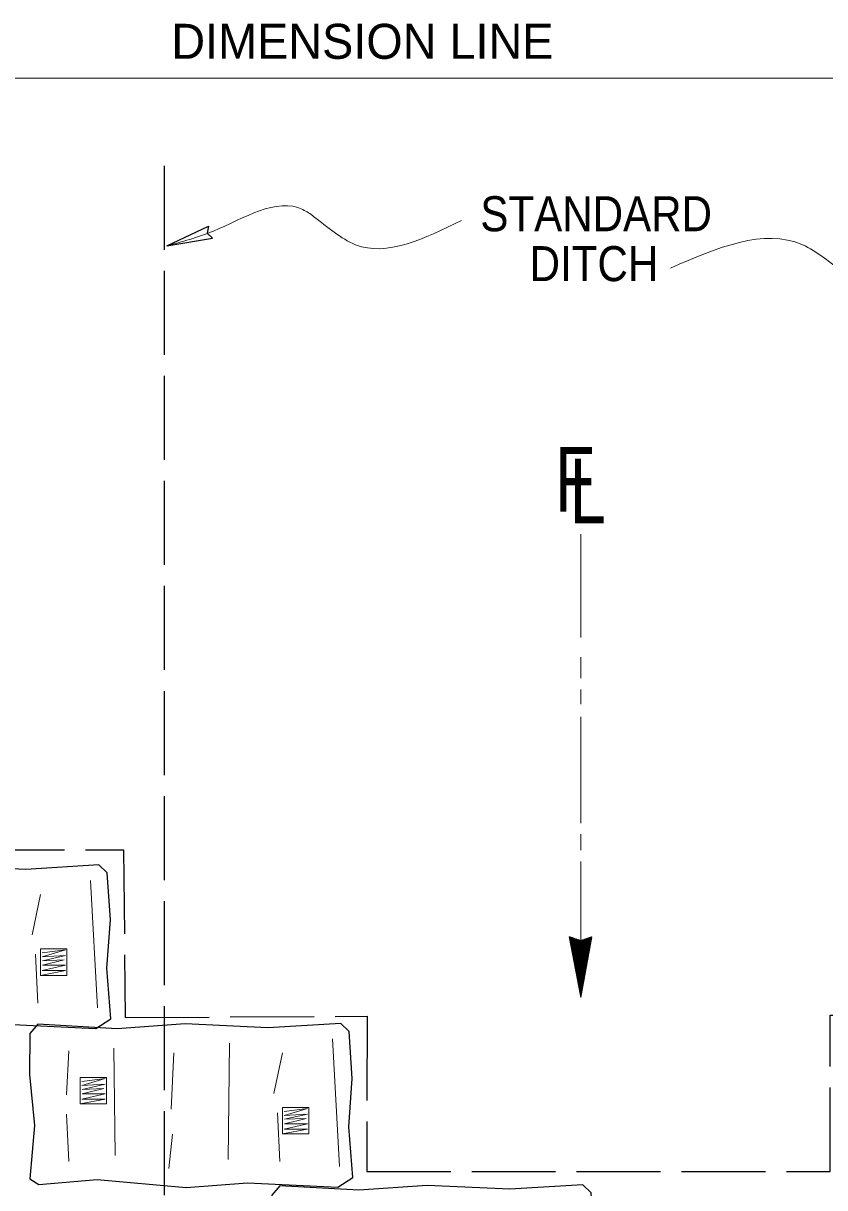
# Model space of a CAD drawing. Extents: x -120 to 879, y -38 to 233.
# Drawn here: x 612.28 to 642.06, y 134.46 to 177.7 of the extents above; entities that cross this region are included whole.
import ezdxf
from ezdxf.enums import TextEntityAlignment as Align

# ---------------------------------------------------------------- set-up
doc = ezdxf.new("R2010")
doc.units = 0
doc.header["$LTSCALE"] = 0.52
doc.linetypes.add('LONG_DASHED', pattern=[7.5, 6, -1.5])
doc.layers.add('1', color=7, linetype='Continuous', lineweight=13)

msp = doc.modelspace()

# ---------------------------------------------------------------- linework, layer by layer
at = {"layer": '1'}
for p, q in [((665.566, 175.6573), (572.5855, 175.6573)), ((632.9935, 154.8924), (632.9935, 158.7313)), ((632.9935, 153.3762), (632.9935, 154.1573)), ((632.9935, 152.4113), (632.9935, 152.9627)), ((632.9935, 148.0006), (632.9935, 151.9519)), ((632.9935, 146.9897), (632.9935, 147.5871)), ((632.9935, 141.5294), (632.9935, 146.5762)), ((614.7793, 145.8749), (615.0407, 141.1382)), ((612.9173, 145.3522), (612.607, 143.8496)), ((632.5671, 143.7771), (632.5708, 143.781)), ((632.5672, 143.7759), (633.2753, 143.0679)), ((632.5697, 143.7628), (632.5836, 143.7767)), ((632.5712, 143.755), (633.2726, 143.0536)), ((632.5724, 143.7486), (632.5963, 143.7725)), ((632.5752, 143.7343), (632.609, 143.7682)), ((632.5752, 143.734), (633.27, 143.0392)), ((632.5778, 143.7201), (632.6218, 143.764)), ((632.5792, 143.7131), (633.2673, 143.0248)), ((632.5806, 143.7058), (632.6344, 143.7597)), ((632.5832, 143.6921), (633.2647, 143.0105)), ((632.5833, 143.7767), (633.2779, 143.0822)), ((632.5833, 143.6915), (632.6472, 143.7555)), ((632.586, 143.6772), (632.6599, 143.7512)), ((632.5872, 143.6712), (633.2621, 142.9962)), ((632.5887, 143.663), (632.6727, 143.747)), ((632.5911, 143.6502), (633.2595, 142.9818)), ((632.5914, 143.6488), (632.6853, 143.7428)), ((632.5941, 143.6345), (632.6981, 143.7385)), ((632.5951, 143.6292), (633.2568, 142.9675)), ((632.5968, 143.6202), (632.7108, 143.7343)), ((632.5991, 143.6083), (633.2542, 142.9532)), ((632.5995, 143.606), (632.7235, 143.73)), ((632.6022, 143.5917), (632.7362, 143.7258)), ((632.6031, 143.5874), (633.2516, 142.9388)), ((632.6049, 143.5774), (632.7489, 143.7215)), ((632.607, 143.5665), (633.249, 142.9245)), ((632.6077, 143.5632), (632.7617, 143.7173)), ((632.6088, 143.7682), (633.2805, 143.0966)), ((632.6103, 143.5488), (632.7744, 143.713)), ((632.611, 143.5455), (633.2463, 142.9101)), ((632.6131, 143.5346), (632.7871, 143.7088)), ((632.6157, 143.5203), (632.7998, 143.7045)), ((632.6184, 143.5061), (632.8126, 143.7002)), ((632.6212, 143.4918), (632.8253, 143.696)), ((632.6238, 143.4776), (632.838, 143.6917)), ((632.6266, 143.4633), (632.8507, 143.6875)), ((632.6293, 143.4491), (632.8634, 143.6832)), ((632.632, 143.4348), (632.8762, 143.679)), ((632.6343, 143.7597), (633.2832, 143.1109)), ((632.6347, 143.4205), (632.8889, 143.6747)), ((632.6374, 143.4062), (632.9016, 143.6705)), ((632.6401, 143.392), (632.9143, 143.6662)), ((632.6428, 143.3777), (632.9271, 143.662)), ((632.6455, 143.3635), (632.9398, 143.6577)), ((632.6482, 143.3492), (632.9525, 143.6535)), ((632.6509, 143.3349), (632.9652, 143.6492)), ((632.6537, 143.3207), (632.9779, 143.645)), ((632.6563, 143.3064), (632.9907, 143.6407)), ((632.6591, 143.2921), (633.0116, 143.6447)), ((632.6598, 143.7512), (633.2858, 143.1252)), ((632.6617, 143.2778), (633.0374, 143.6536)), ((632.6644, 143.2636), (633.0633, 143.6625)), ((632.6672, 143.2493), (633.0892, 143.6713)), ((632.6699, 143.2351), (633.1151, 143.6803)), ((632.6726, 143.2208), (633.1409, 143.6892)), ((632.6753, 143.2066), (633.1668, 143.6981)), ((632.678, 143.1923), (633.1927, 143.707)), ((632.6807, 143.178), (633.2186, 143.7158)), ((632.6834, 143.1637), (633.2444, 143.7248)), ((632.6853, 143.7428), (633.2884, 143.1396)), ((632.6861, 143.1495), (633.2703, 143.7336)), ((632.6888, 143.1352), (633.2962, 143.7425)), ((632.6916, 143.121), (633.322, 143.7514)), ((632.6943, 143.1068), (633.3478, 143.7603)), ((632.6969, 143.0924), (633.3737, 143.7692)), ((632.6997, 143.0782), (633.3996, 143.7781)), ((632.7023, 143.0639), (633.4028, 143.7643)), ((632.7051, 143.0497), (633.399, 143.7436)), ((632.7078, 143.0353), (633.3952, 143.7228)), ((632.7104, 143.0211), (633.3914, 143.702)), ((632.7108, 143.7343), (633.291, 143.154)), ((632.7132, 143.0068), (633.3876, 143.6813)), ((632.7159, 142.9926), (633.3837, 143.6605)), ((632.7186, 142.9783), (633.3799, 143.6397)), ((632.7213, 142.9641), (633.3762, 143.6189)), ((632.724, 142.9498), (633.3723, 143.5982)), ((632.7267, 142.9355), (633.3686, 143.5773)), ((632.7294, 142.9212), (633.3647, 143.5566)), ((632.7362, 143.7257), (633.2937, 143.1683)), ((632.7618, 143.7172), (633.2962, 143.1827)), ((632.7872, 143.7087), (633.2989, 143.197)), ((632.8127, 143.7002), (633.3015, 143.2113)), ((632.8382, 143.6916), (633.3042, 143.2257)), ((632.8637, 143.6831), (633.3067, 143.24)), ((632.8892, 143.6746), (633.3094, 143.2543)), ((632.9147, 143.6661), (633.3121, 143.2687)), ((632.9402, 143.6576), (633.3147, 143.2831)), ((632.9657, 143.6491), (633.3173, 143.2974)), ((632.9911, 143.6406), (633.3199, 143.3117)), ((633.0059, 143.6428), (633.3226, 143.3261)), ((633.0186, 143.6471), (633.3252, 143.3404)), ((633.0312, 143.6514), (633.3278, 143.3547)), ((633.0438, 143.6557), (633.3304, 143.3691)), ((633.0564, 143.6601), (633.3331, 143.3835)), ((633.0691, 143.6644), (633.3357, 143.3978)), ((633.0817, 143.6687), (633.3383, 143.4122)), ((633.0943, 143.6731), (633.3409, 143.4265)), ((633.1069, 143.6775), (633.3436, 143.4408)), ((633.1196, 143.6818), (633.3462, 143.4552)), ((633.1322, 143.6862), (633.3488, 143.4695)), ((633.1448, 143.6905), (633.3514, 143.4838)), ((633.1574, 143.6948), (633.3541, 143.4982)), ((633.1701, 143.6992), (633.3567, 143.5126)), ((633.1827, 143.7035), (633.3593, 143.5269)), ((633.1953, 143.7078), (633.3619, 143.5412)), ((633.2079, 143.7122), (633.3646, 143.5556)), ((633.2206, 143.7166), (633.3672, 143.5699)), ((633.2332, 143.7209), (633.3698, 143.5842)), ((633.2458, 143.7252), (633.3724, 143.5986)), ((633.2584, 143.7296), (633.3751, 143.613)), ((633.2711, 143.7339), (633.3777, 143.6273)), ((633.2837, 143.7382), (633.3803, 143.6417)), ((633.2963, 143.7426), (633.3829, 143.656)), ((633.3089, 143.747), (633.3856, 143.6703)), ((633.3216, 143.7513), (633.3882, 143.6847)), ((633.3342, 143.7556), (633.3908, 143.699)), ((633.3468, 143.76), (633.3934, 143.7133)), ((633.3595, 143.7643), (633.3961, 143.7277)), ((633.3721, 143.7687), (633.3987, 143.7421)), ((633.3847, 143.773), (633.4013, 143.7564)), ((633.3973, 143.7773), (633.4039, 143.7707)), ((612.7377, 143.1309), (612.8193, 141.3179)), ((632.6149, 143.5246), (633.2437, 142.8957)), ((632.6189, 143.5036), (633.2411, 142.8814)), ((632.6229, 143.4827), (633.2385, 142.8671)), ((632.6268, 143.4617), (633.2358, 142.8527)), ((632.6308, 143.4408), (633.2332, 142.8384)), ((632.6348, 143.4198), (633.2306, 142.8241)), ((632.6388, 143.3989), (633.2279, 142.8098)), ((632.6427, 143.378), (633.2253, 142.7953)), ((632.6467, 143.357), (633.2227, 142.781)), ((632.6507, 143.3361), (633.2201, 142.7667)), ((632.6547, 143.3151), (633.2174, 142.7523)), ((632.6587, 143.2942), (633.2148, 142.738)), ((632.6627, 143.2732), (633.2122, 142.7237)), ((632.6666, 143.2523), (633.2096, 142.7093)), ((632.6706, 143.2313), (633.2069, 142.695)), ((632.6746, 143.2104), (633.2043, 142.6806)), ((632.6786, 143.1895), (633.2017, 142.6662)), ((632.6825, 143.1685), (633.1991, 142.6519)), ((632.6865, 143.1476), (633.1964, 142.6376)), ((632.6904, 143.1266), (633.1938, 142.6232)), ((632.7321, 142.907), (633.3609, 143.5358)), ((632.7348, 142.8928), (633.3572, 143.5151)), ((632.7376, 142.8785), (633.3533, 143.4942)), ((632.7402, 142.8642), (633.3496, 143.4735)), ((632.7429, 142.85), (633.3457, 143.4528)), ((632.7457, 142.8357), (633.3419, 143.432)), ((632.7483, 142.8214), (633.3381, 143.4112)), ((632.7511, 142.8072), (633.3343, 143.3904)), ((632.7538, 142.7928), (633.3305, 143.3696)), ((632.7565, 142.7786), (633.3267, 143.3488)), ((632.7592, 142.7643), (633.3229, 143.3281)), ((632.7619, 142.7501), (633.3191, 143.3073)), ((632.7646, 142.7358), (633.3153, 143.2865)), ((632.7673, 142.7216), (633.3115, 143.2657)), ((632.77, 142.7073), (633.3077, 143.245)), ((632.7727, 142.693), (633.3038, 143.2242)), ((632.7754, 142.6788), (633.3001, 143.2034)), ((632.7782, 142.6645), (633.2962, 143.1827)), ((632.7808, 142.6502), (633.2924, 143.1618)), ((632.7836, 142.636), (633.2887, 143.1411)), ((632.7862, 142.6217), (633.2848, 143.1203)), ((632.6944, 143.1057), (633.1912, 142.6089)), ((632.6984, 143.0847), (633.1886, 142.5946)), ((632.7024, 143.0637), (633.1859, 142.5803)), ((632.7063, 143.0428), (633.1833, 142.5658)), ((632.7103, 143.0219), (633.1807, 142.5515)), ((632.7143, 143.001), (633.1781, 142.5372)), ((632.7183, 142.98), (633.1754, 142.5228)), ((632.7223, 142.9591), (633.1728, 142.5085)), ((632.7262, 142.9381), (633.1702, 142.4942)), ((632.7302, 142.9172), (633.1676, 142.4798)), ((632.7342, 142.8963), (633.1649, 142.4655)), ((632.7382, 142.8752), (633.1623, 142.4511)), ((632.7421, 142.8543), (633.1597, 142.4367)), ((632.7461, 142.8334), (633.1571, 142.4224)), ((632.7501, 142.8125), (633.1544, 142.4081)), ((632.7541, 142.7915), (633.1518, 142.3937)), ((632.758, 142.7706), (633.1492, 142.3794)), ((632.762, 142.7496), (633.1466, 142.3651)), ((632.7659, 142.7287), (633.1439, 142.3508)), ((632.7699, 142.7078), (633.1413, 142.3363)), ((632.7739, 142.6867), (633.1387, 142.322)), ((632.7889, 142.6075), (633.2811, 143.0996)), ((632.7917, 142.5932), (633.2772, 143.0787)), ((632.7943, 142.5789), (633.2734, 143.058)), ((632.7971, 142.5647), (633.2697, 143.0373)), ((632.7998, 142.5504), (633.2658, 143.0165)), ((632.8025, 142.5361), (633.262, 142.9957)), ((632.8052, 142.5218), (633.2582, 142.9748)), ((632.8079, 142.5076), (633.2544, 142.9541)), ((632.8106, 142.4933), (633.2506, 142.9333)), ((632.8133, 142.4791), (633.2468, 142.9126)), ((632.816, 142.4648), (633.243, 142.8918)), ((632.8188, 142.4506), (633.2392, 142.871)), ((632.8214, 142.4363), (633.2354, 142.8502)), ((632.8242, 142.422), (633.2316, 142.8295)), ((632.8268, 142.4077), (633.2278, 142.8087)), ((632.8296, 142.3935), (633.2239, 142.7879)), ((632.8322, 142.3792), (633.2202, 142.7671)), ((632.8349, 142.365), (633.2163, 142.7463)), ((632.8377, 142.3508), (633.2126, 142.7256)), ((632.8404, 142.3364), (633.2088, 142.7048)), ((632.8431, 142.3222), (633.2049, 142.684)), ((632.7779, 142.6658), (633.1361, 142.3077)), ((632.7818, 142.6449), (633.1334, 142.2933)), ((632.7858, 142.624), (633.1308, 142.279)), ((632.7898, 142.603), (633.1282, 142.2647)), ((632.7938, 142.5821), (633.1255, 142.2503)), ((632.7977, 142.5611), (633.1229, 142.236)), ((632.8017, 142.5402), (633.1202, 142.2216)), ((632.8057, 142.5192), (633.1177, 142.2072)), ((632.8097, 142.4982), (633.115, 142.1929)), ((632.8137, 142.4773), (633.1124, 142.1786)), ((632.8176, 142.4564), (633.1097, 142.1642)), ((632.8216, 142.4355), (633.1072, 142.1499)), ((632.8256, 142.4145), (633.1045, 142.1356)), ((632.8296, 142.3936), (633.1019, 142.1213)), ((632.8335, 142.3726), (633.0992, 142.1068)), ((632.8375, 142.3517), (633.0967, 142.0925)), ((632.8414, 142.3307), (633.094, 142.0782)), ((632.8454, 142.3098), (633.0913, 142.0638)), ((632.8458, 142.3079), (633.2012, 142.6633)), ((632.8485, 142.2937), (633.1973, 142.6425)), ((632.8494, 142.2888), (633.0888, 142.0495)), ((632.8512, 142.2793), (633.1936, 142.6217)), ((632.8534, 142.2679), (633.0861, 142.0352)), ((632.8539, 142.2651), (633.1898, 142.6009)), ((632.8566, 142.2508), (633.1859, 142.5802)), ((632.8573, 142.247), (633.0835, 142.0208)), ((632.8593, 142.2366), (633.1821, 142.5593)), ((632.8621, 142.2223), (633.1783, 142.5386)), ((632.8647, 142.2081), (633.1745, 142.5178)), ((632.8674, 142.1938), (633.1707, 142.4971)), ((632.8702, 142.1795), (633.1669, 142.4762)), ((632.8728, 142.1652), (633.1631, 142.4555)), ((632.8756, 142.151), (633.1593, 142.4348)), ((632.8782, 142.1368), (633.1555, 142.414)), ((632.881, 142.1225), (633.1517, 142.3932)), ((632.8837, 142.1082), (633.1479, 142.3724)), ((632.8864, 142.094), (633.1441, 142.3516)), ((632.8891, 142.0797), (633.1402, 142.3308)), ((632.8918, 142.0654), (633.1364, 142.3101)), ((632.8945, 142.0512), (633.1327, 142.2893)), ((632.8972, 142.0368), (633.1288, 142.2685)), ((632.8999, 142.0226), (633.1251, 142.2477)), ((632.8613, 142.226), (633.0808, 142.0065)), ((632.8653, 142.2051), (633.0783, 141.9921)), ((632.8693, 142.1841), (633.0756, 141.9777)), ((632.8732, 142.1632), (633.073, 141.9635)), ((632.8773, 142.1422), (633.0703, 141.9491)), ((632.8812, 142.1213), (633.0677, 141.9348)), ((632.8852, 142.1003), (633.0651, 141.9204)), ((632.8892, 142.0794), (633.0625, 141.9061)), ((632.8931, 142.0585), (633.0598, 141.8918)), ((632.8971, 142.0375), (633.0572, 141.8773)), ((632.9011, 142.0166), (633.0546, 141.863)), ((632.9027, 142.0083), (633.1213, 142.227)), ((632.9051, 141.9956), (633.0519, 141.8487)), ((632.9053, 141.9941), (633.1174, 142.2062)), ((632.9081, 141.9798), (633.1137, 142.1854)), ((632.909, 141.9747), (633.0493, 141.8343)), ((632.9108, 141.9656), (633.1098, 142.1647)), ((632.913, 141.9537), (633.0467, 141.82)), ((632.9134, 141.9513), (633.1061, 142.1438)), ((632.9162, 141.937), (633.1023, 142.1231)), ((632.9169, 141.9327), (633.0441, 141.8057)), ((632.9188, 141.9228), (633.0984, 142.1023)), ((632.9209, 141.9118), (633.0414, 141.7913)), ((632.9216, 141.9085), (633.0946, 142.0816)), ((632.9243, 141.8942), (633.0908, 142.0607)), ((632.9249, 141.8909), (633.0388, 141.777)), ((632.927, 141.88), (633.087, 142.04)), ((632.9289, 141.87), (633.0362, 141.7626)), ((632.9297, 141.8657), (633.0832, 142.0192)), ((632.9324, 141.8515), (633.0794, 141.9985)), ((632.9328, 141.849), (633.0336, 141.7482)), ((632.9351, 141.8372), (633.0756, 141.9777)), ((632.9368, 141.8281), (633.0309, 141.734)), ((632.9378, 141.8229), (633.0718, 141.9569)), ((632.9405, 141.8087), (633.068, 141.9361)), ((632.9432, 141.7944), (633.0642, 141.9153)), ((632.9459, 141.7801), (633.0603, 141.8946)), ((632.9487, 141.7658), (633.0566, 141.8738)), ((632.9513, 141.7516), (633.0527, 141.853)), ((632.9541, 141.7373), (633.0489, 141.8322)), ((632.9567, 141.7231), (633.0452, 141.8115)), ((632.9935, 141.5294), (632.9934, 141.8409)), ((632.9408, 141.8071), (633.0283, 141.7196)), ((632.9448, 141.7862), (633.0257, 141.7053)), ((632.9488, 141.7653), (633.0231, 141.6909)), ((632.9527, 141.7442), (633.0204, 141.6766)), ((632.9567, 141.7233), (633.0178, 141.6623)), ((632.9594, 141.7088), (633.0413, 141.7908)), ((632.9607, 141.7024), (633.0152, 141.6478)), ((632.9622, 141.6946), (633.0376, 141.7699)), ((632.9647, 141.6815), (633.0126, 141.6335)), ((632.9648, 141.6803), (633.0337, 141.7492)), ((632.9676, 141.666), (633.0299, 141.7283)), ((632.9687, 141.6605), (633.0099, 141.6192)), ((632.9703, 141.6517), (633.0262, 141.7076)), ((632.9726, 141.6396), (633.0073, 141.6048)), ((632.973, 141.6375), (633.0223, 141.6868)), ((632.9757, 141.6232), (633.0185, 141.6661)), ((632.9766, 141.6186), (633.0047, 141.5905)), ((632.9784, 141.609), (633.0147, 141.6453)), ((632.9806, 141.5977), (633.0021, 141.5762)), ((632.9811, 141.5948), (633.0109, 141.6245)), ((632.9838, 141.5804), (633.0071, 141.6037)), ((632.9845, 141.5768), (632.9994, 141.5618)), ((632.9866, 141.5662), (633.0033, 141.583)), ((632.9885, 141.5557), (632.9968, 141.5475)), ((632.9892, 141.5519), (632.9995, 141.5622)), ((632.9919, 141.5377), (632.9957, 141.5414)), ((632.9924, 141.5348), (632.9942, 141.5331)), ((619.9447, 139.8267), (619.8957, 135.5147)), ((623.7667, 139.99), (624.028, 135.2533)), ((613.9667, 139.549), (613.885, 137.9157)), ((615.649, 139.647), (615.698, 135.6617)), ((617.8703, 139.4673), (617.7723, 137.3767)), ((621.9047, 139.4673), (621.5943, 137.9647)), ((613.885, 137.197), (613.9667, 135.433)), ((621.725, 137.246), (621.8067, 135.433)), ((617.8213, 136.4457), (617.6907, 135.1717))]:
    msp.add_line(p, q, dxfattribs=at)
at = {"layer": '1', "linetype": 'LONG_DASHED', "lineweight": 25}
msp.add_line((617.5223, 118.5847), (617.5223, 173.0704), dxfattribs=at)
at = {"layer": '1', "lineweight": 25}
for q in [(619.1648, 170.1698), (619.3045, 169.7231)]:
    msp.add_line((617.6092, 169.4382), q, dxfattribs=at)
msp.add_lwpolyline([(619.1648, 170.1698), (619.1096, 169.9048), (619.3045, 169.7231)], dxfattribs=at)
at = {"layer": '1', "linetype": 'LONG_DASHED', "lineweight": 25}
msp.add_lwpolyline([(606.7962, 147.0095), (616.0029, 147.0095), (616.0668, 140.7828), (625.0605, 140.8255), (625.0392, 135.068), (642.2591, 135.068), (642.2591, 140.8682), (651.1248, 140.8682), (651.1248, 146.6683), (659.9906, 146.6683), (659.9694, 152.9164), (672.8417, 152.9164), (672.8417, 146.1779), (664.1039, 146.1779), (664.1039, 139.9939), (655.089, 140.0578), (655.089, 134.1723)], dxfattribs=at)
at = {"layer": '1', "lineweight": 25}
for points in [[(603.8687, 140.4686), (606.041, 140.6482), (609.3403, 140.3543), (611.627, 140.5339), (614.9753, 140.3706), (615.5307, 140.7299), (615.3837, 142.6082), (615.5143, 144.4049), (615.4, 146.1526), (615.0897, 146.4466), (612.3783, 146.2832), (609.3077, 146.4303), (606.776, 146.2506), (603.836, 146.4139), (603.542, 146.0709), (603.5257, 144.5519), (603.7053, 142.6573), (603.542, 140.6809)], [(612.856, 134.5837), (615.0283, 134.7633), (618.3277, 134.4693), (620.6143, 134.649), (623.9627, 134.4857), (624.518, 134.845), (624.371, 136.7233), (624.5017, 138.52), (624.3873, 140.2677), (624.077, 140.5617), (621.3657, 140.3983), (618.295, 140.5453), (615.7633, 140.3657), (612.8233, 140.529), (612.5293, 140.186), (612.513, 138.667), (612.6927, 136.7723), (612.5293, 134.796)], [(621.8434, 128.5877), (624.0158, 128.7674), (627.3151, 128.4734), (629.6017, 128.6531), (632.9501, 128.4897), (633.5054, 128.8491), (633.3584, 130.7274), (633.4891, 132.5241), (633.3747, 134.2717), (633.0644, 134.5658), (630.3531, 134.4024), (627.2824, 134.5494), (624.7507, 134.3697), (621.8107, 134.5331), (621.5168, 134.1901), (621.5004, 132.6711), (621.6801, 130.7764), (621.5168, 128.8001)]]:
    msp.add_lwpolyline(points, close=True, dxfattribs=at)
at = {"layer": '1'}
msp.add_lwpolyline([(632.566, 143.7826), (632.9935, 141.5294), (633.4057, 143.7802), (632.9954, 143.6391)], close=True, dxfattribs=at)
for points in [[(612.9173, 142.3469), (613.8973, 142.3469), (613.8973, 143.3269), (612.9173, 143.3269), (612.9173, 142.3469), (613.8483, 142.5266), (612.9827, 142.5266), (613.8483, 142.7226), (612.999, 142.7226), (613.7993, 142.9186), (612.999, 142.8859), (613.8483, 143.0819), (612.9827, 143.0329), (612.9827, 143.0329), (613.8483, 143.2943), (612.9827, 143.1799)], [(614.3913, 137.5727), (615.3713, 137.5727), (615.3713, 138.5527), (614.3913, 138.5527), (614.3913, 137.5727), (615.3223, 137.7523), (614.4567, 137.7523), (615.3223, 137.9483), (614.473, 137.9483), (615.2733, 138.1443), (614.473, 138.1117), (615.3223, 138.3077), (614.4567, 138.2587), (614.4567, 138.2587), (615.3223, 138.52), (614.4567, 138.4057)], [(621.9047, 136.462), (622.8847, 136.462), (622.8847, 137.442), (621.9047, 137.442), (621.9047, 136.462), (622.8357, 136.6417), (621.97, 136.6417), (622.8357, 136.8377), (621.9863, 136.8377), (622.7867, 137.0337), (621.9863, 137.001), (622.8357, 137.197), (621.97, 137.148), (621.97, 137.148), (622.8357, 137.4093), (621.97, 137.295)]]:
    msp.add_lwpolyline(points, dxfattribs=at)
for points in [[(628.5636, 170.3783), (624.6188, 169.4754), (623.0682, 170.5243), (622.6705, 170.7776), (619.3442, 169.9816), (617.6087, 169.4389)], [(636.328, 168.6105), (641.2257, 169.4752), (642.7763, 168.4263), (643.174, 168.1731), (646.5003, 168.9691), (648.2358, 169.5118)]]:
    msp.add_spline(points, degree=3, dxfattribs=at)

# ---------------------------------------------------------------- texts
msp.add_text('DIMENSION LINE', height=1.3, dxfattribs=at).set_placement((624.8795, 176.3777), align=Align.CENTER)
for s, height, width, p in [('STANDARD', 1.3, 0.9, (633.5643, 169.9757)), ('DITCH', 1.3, 0.9, (633.4818, 168.1227)), ('F', 2.4, 0.75, (632.7734, 159.5689)), ('L', 2.4, 0.75, (633.2497, 159.1259))]:
    msp.add_text(s, height=height, dxfattribs=dict(at, width=width)).set_placement(p, align=Align.CENTER)

doc.saveas('drawing.dxf')
